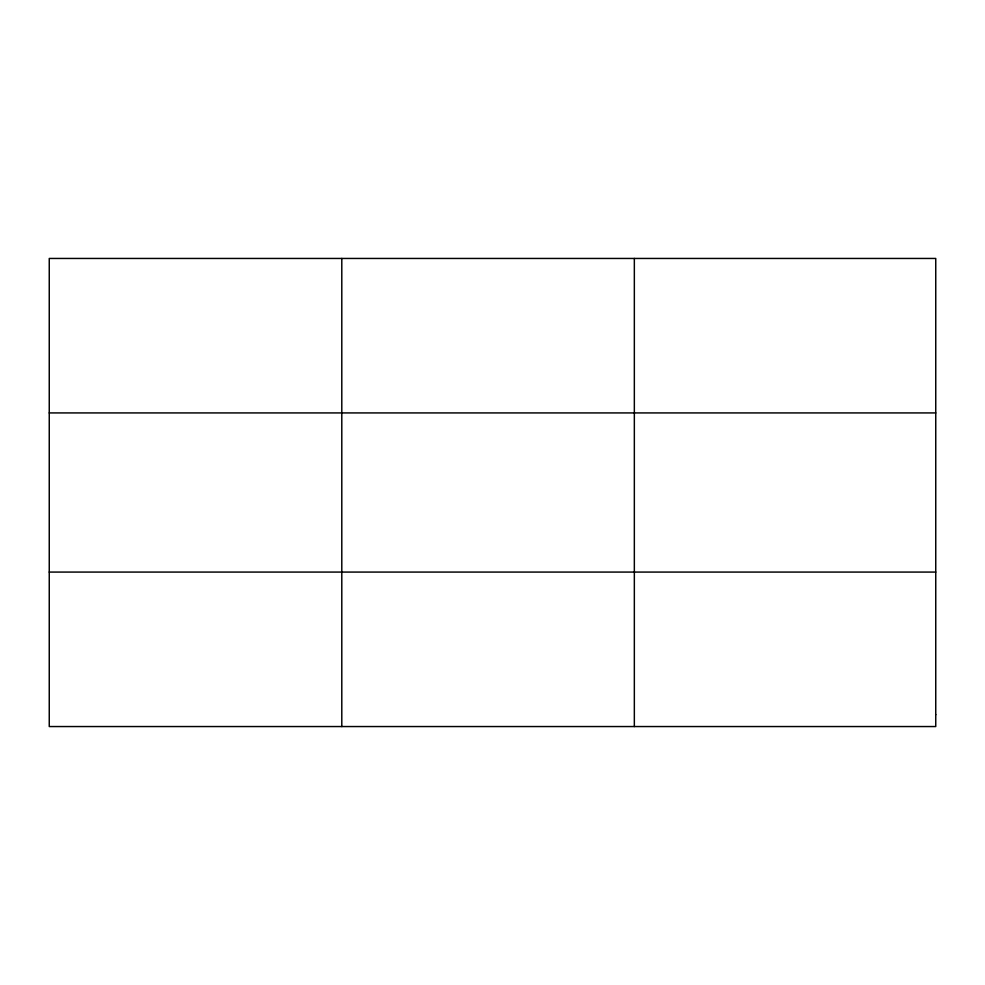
<?xml version="1.0" encoding="UTF-8"?>
<svg xmlns="http://www.w3.org/2000/svg" width="985" height="985" viewBox="0 0 985 985"><rect width="100%" height="100%" fill="white"/><g stroke="black" fill="none" stroke-linecap="round" stroke-linejoin="round"><path stroke-width="1.48" d="M341.795 258.452L341.795 726.548M634.34 258.452L634.34 726.548M49.25 412.924L935.75 412.924M49.25 572.076L935.75 572.076M935.75 714.667L935.75 726.548L49.25 726.548L49.25 258.452L935.75 258.452L935.75 714.667"/></g></svg>
